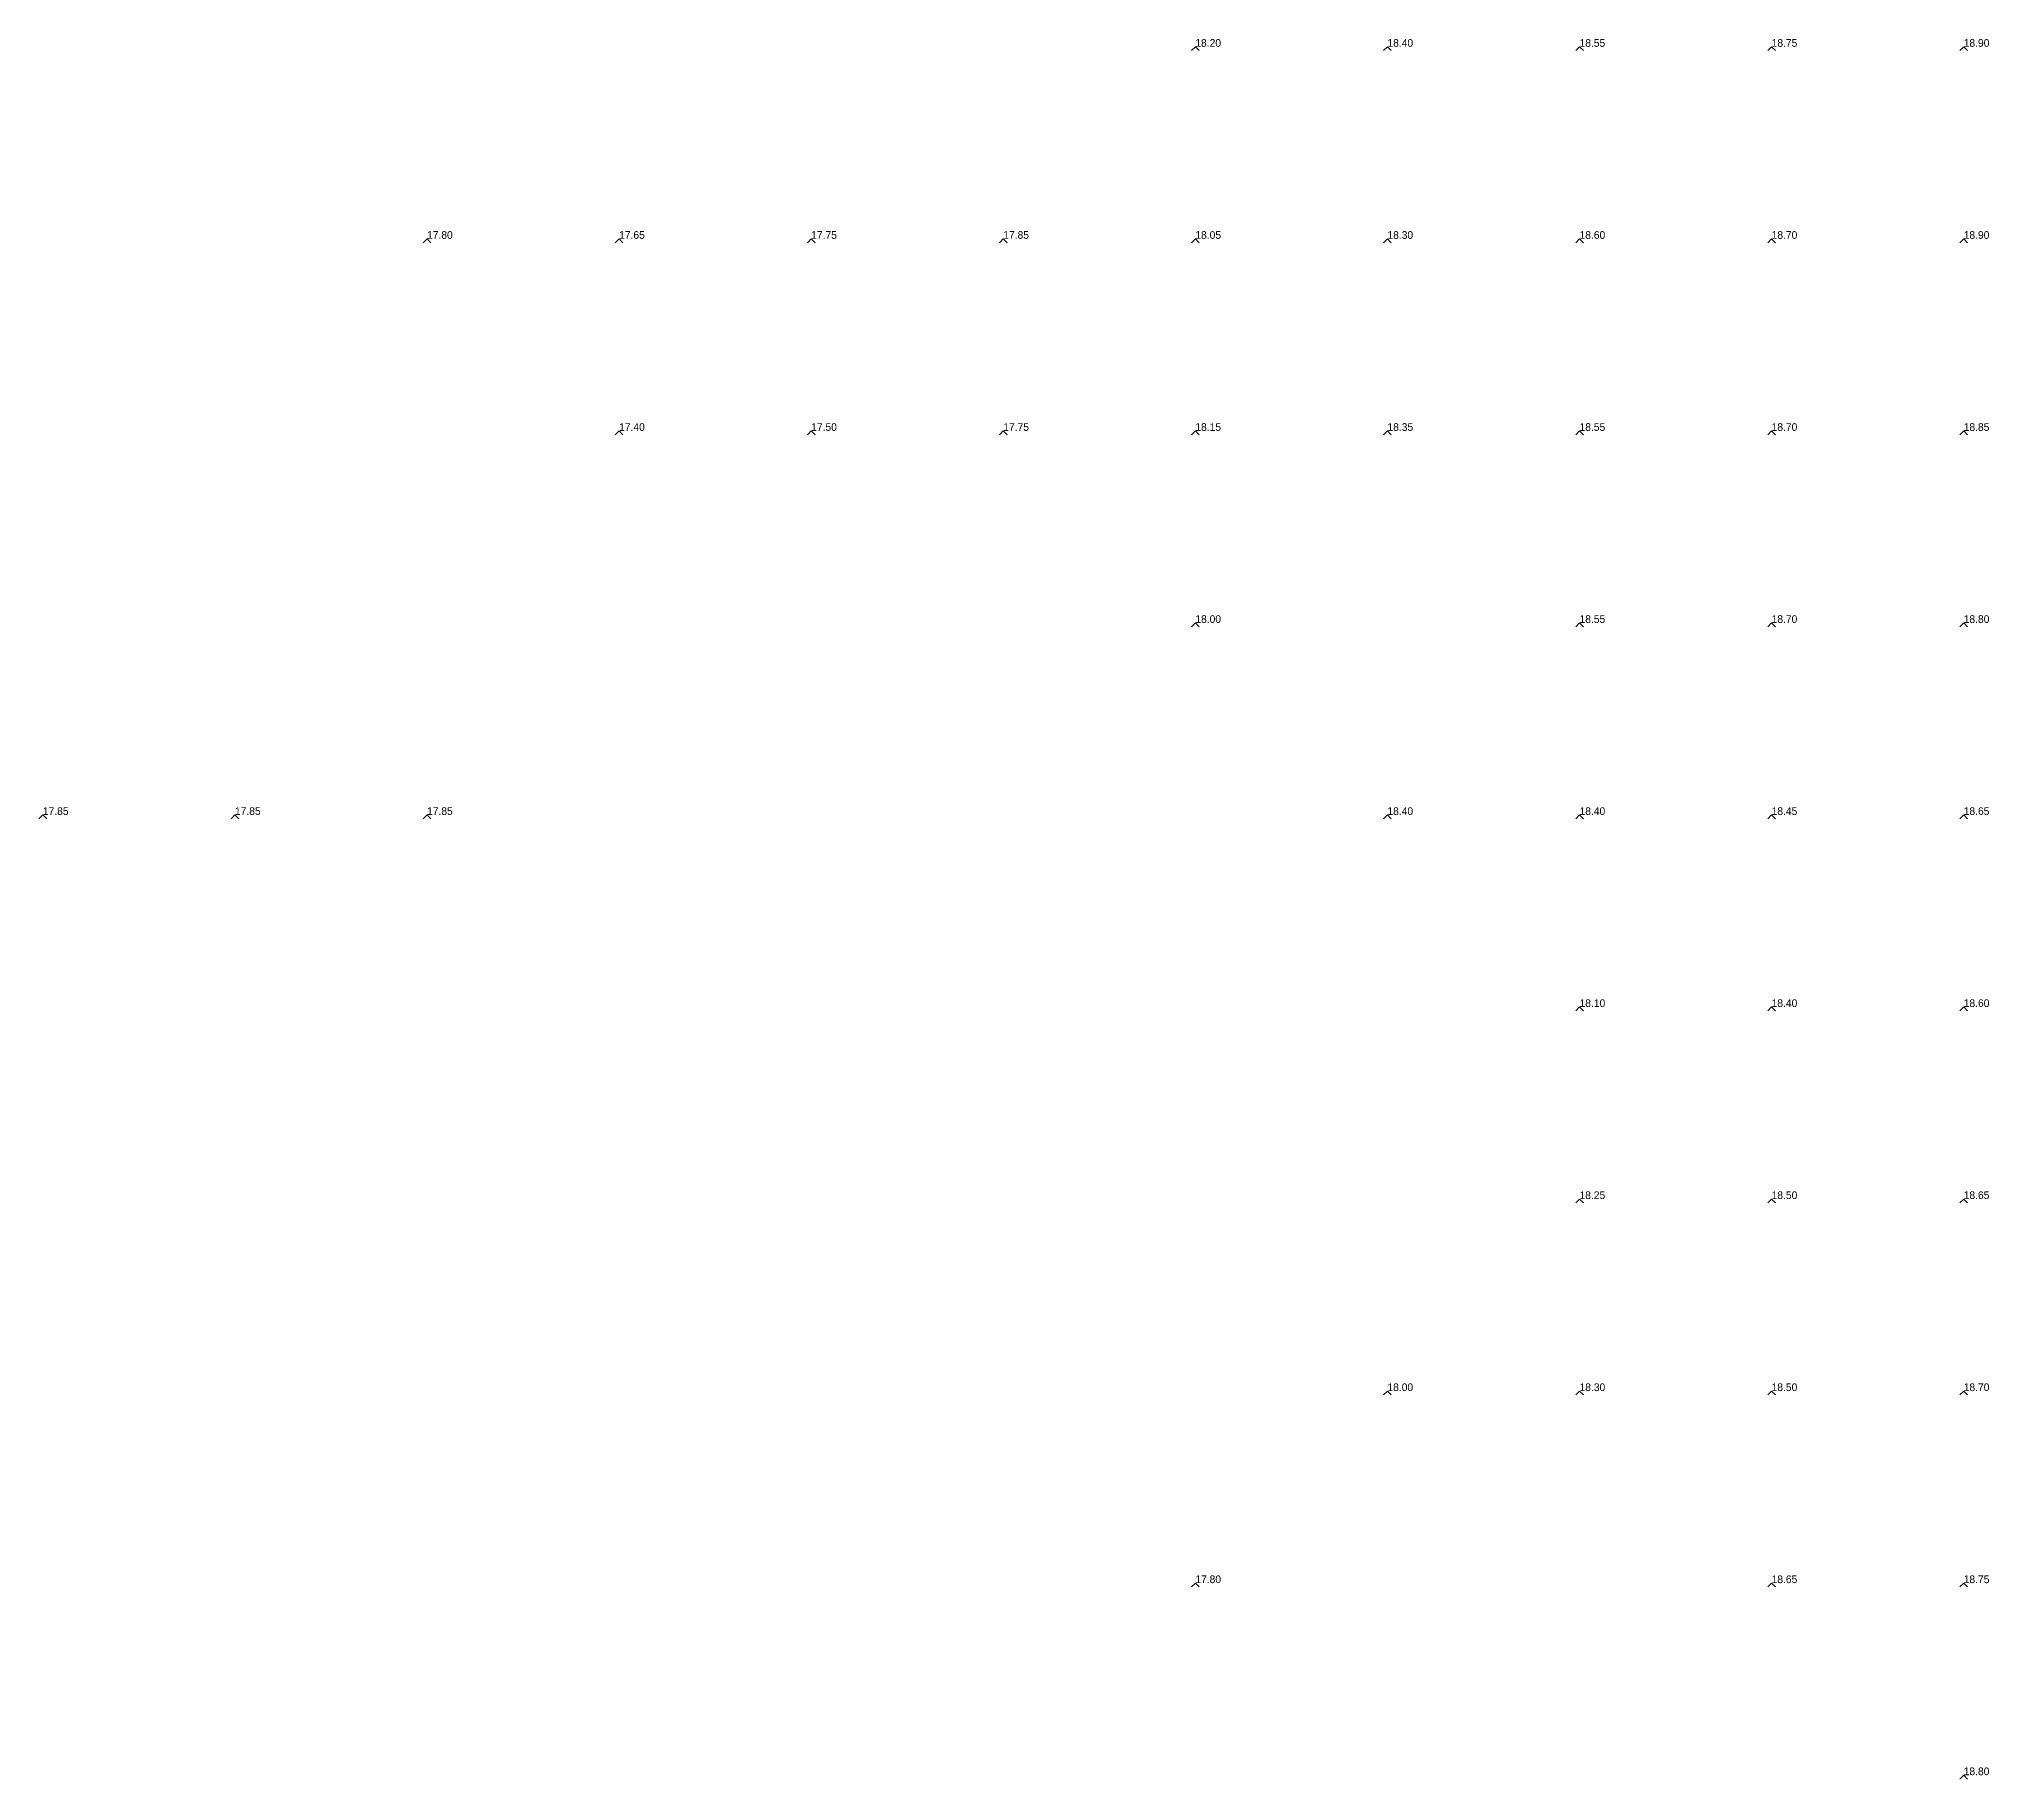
# Model space of a CAD drawing. Extents: x 570945 to 571083, y 5181392 to 5181597.
# Drawn here: x 570949.82 to 570975.2, y 5181494.08 to 5181516.73 of the extents above; entities that cross this region are included whole.
import ezdxf

# ---------------------------------------------------------------- set-up
doc = ezdxf.new("R2010")
doc.units = 0
doc.layers.add('Soundings', color=1, linetype='CONTINUOUS')

msp = doc.modelspace()

# ---------------------------------------------------------------- linework, layer by layer
at = {"layer": 'Soundings'}
for points in [[(570964.825, 5181516.575), (570964.875, 5181516.625), (570964.925, 5181516.575)], [(570967.325, 5181516.575), (570967.375, 5181516.625), (570967.425, 5181516.575)], [(570969.825, 5181516.575), (570969.875, 5181516.625), (570969.925, 5181516.575)], [(570972.325, 5181516.575), (570972.375, 5181516.625), (570972.425, 5181516.575)], [(570974.825, 5181516.575), (570974.875, 5181516.625), (570974.925, 5181516.575)], [(570954.825, 5181514.075), (570954.875, 5181514.125), (570954.925, 5181514.075)], [(570957.325, 5181514.075), (570957.375, 5181514.125), (570957.425, 5181514.075)], [(570959.825, 5181514.075), (570959.875, 5181514.125), (570959.925, 5181514.075)], [(570962.325, 5181514.075), (570962.375, 5181514.125), (570962.425, 5181514.075)], [(570964.825, 5181514.075), (570964.875, 5181514.125), (570964.925, 5181514.075)], [(570967.325, 5181514.075), (570967.375, 5181514.125), (570967.425, 5181514.075)], [(570969.825, 5181514.075), (570969.875, 5181514.125), (570969.925, 5181514.075)], [(570972.325, 5181514.075), (570972.375, 5181514.125), (570972.425, 5181514.075)], [(570974.825, 5181514.075), (570974.875, 5181514.125), (570974.925, 5181514.075)], [(570957.325, 5181511.575), (570957.375, 5181511.625), (570957.425, 5181511.575)], [(570959.825, 5181511.575), (570959.875, 5181511.625), (570959.925, 5181511.575)], [(570962.325, 5181511.575), (570962.375, 5181511.625), (570962.425, 5181511.575)], [(570964.825, 5181511.575), (570964.875, 5181511.625), (570964.925, 5181511.575)], [(570967.325, 5181511.575), (570967.375, 5181511.625), (570967.425, 5181511.575)], [(570969.825, 5181511.575), (570969.875, 5181511.625), (570969.925, 5181511.575)], [(570972.325, 5181511.575), (570972.375, 5181511.625), (570972.425, 5181511.575)], [(570974.825, 5181511.575), (570974.875, 5181511.625), (570974.925, 5181511.575)], [(570964.825, 5181509.075), (570964.875, 5181509.125), (570964.925, 5181509.075)], [(570969.825, 5181509.075), (570969.875, 5181509.125), (570969.925, 5181509.075)], [(570972.325, 5181509.075), (570972.375, 5181509.125), (570972.425, 5181509.075)], [(570974.825, 5181509.075), (570974.875, 5181509.125), (570974.925, 5181509.075)], [(570949.825, 5181506.575), (570949.875, 5181506.625), (570949.925, 5181506.575)], [(570952.325, 5181506.575), (570952.375, 5181506.625), (570952.425, 5181506.575)], [(570954.825, 5181506.575), (570954.875, 5181506.625), (570954.925, 5181506.575)], [(570967.325, 5181506.575), (570967.375, 5181506.625), (570967.425, 5181506.575)], [(570969.825, 5181506.575), (570969.875, 5181506.625), (570969.925, 5181506.575)], [(570972.325, 5181506.575), (570972.375, 5181506.625), (570972.425, 5181506.575)], [(570974.825, 5181506.575), (570974.875, 5181506.625), (570974.925, 5181506.575)], [(570969.825, 5181504.075), (570969.875, 5181504.125), (570969.925, 5181504.075)], [(570972.325, 5181504.075), (570972.375, 5181504.125), (570972.425, 5181504.075)], [(570974.825, 5181504.075), (570974.875, 5181504.125), (570974.925, 5181504.075)], [(570969.825, 5181501.575), (570969.875, 5181501.625), (570969.925, 5181501.575)], [(570972.325, 5181501.575), (570972.375, 5181501.625), (570972.425, 5181501.575)], [(570974.825, 5181501.575), (570974.875, 5181501.625), (570974.925, 5181501.575)], [(570967.325, 5181499.075), (570967.375, 5181499.125), (570967.425, 5181499.075)], [(570969.825, 5181499.075), (570969.875, 5181499.125), (570969.925, 5181499.075)], [(570972.325, 5181499.075), (570972.375, 5181499.125), (570972.425, 5181499.075)], [(570974.825, 5181499.075), (570974.875, 5181499.125), (570974.925, 5181499.075)], [(570964.825, 5181496.575), (570964.875, 5181496.625), (570964.925, 5181496.575)], [(570972.325, 5181496.575), (570972.375, 5181496.625), (570972.425, 5181496.575)], [(570974.825, 5181496.575), (570974.875, 5181496.625), (570974.925, 5181496.575)], [(570974.825, 5181494.075), (570974.875, 5181494.125), (570974.925, 5181494.075)]]:
    msp.add_lwpolyline(points, dxfattribs=at)

# ---------------------------------------------------------------- texts
for s, p in [('18.20', (570964.875, 5181516.625, 18.2)), ('18.40', (570967.375, 5181516.625, 18.4)), ('18.55', (570969.875, 5181516.625, 18.55)), ('18.75', (570972.375, 5181516.625, 18.75)), ('18.90', (570974.875, 5181516.625, 18.9)), ('17.80', (570954.875, 5181514.125, 17.8)), ('17.65', (570957.375, 5181514.125, 17.65)), ('17.75', (570959.875, 5181514.125, 17.75)), ('17.85', (570962.375, 5181514.125, 17.85)), ('18.05', (570964.875, 5181514.125, 18.05)), ('18.30', (570967.375, 5181514.125, 18.3)), ('18.60', (570969.875, 5181514.125, 18.6)), ('18.70', (570972.375, 5181514.125, 18.7)), ('18.90', (570974.875, 5181514.125, 18.9)), ('17.40', (570957.375, 5181511.625, 17.4)), ('17.50', (570959.875, 5181511.625, 17.5)), ('17.75', (570962.375, 5181511.625, 17.75)), ('18.15', (570964.875, 5181511.625, 18.15)), ('18.35', (570967.375, 5181511.625, 18.35)), ('18.55', (570969.875, 5181511.625, 18.55)), ('18.70', (570972.375, 5181511.625, 18.7)), ('18.85', (570974.875, 5181511.625, 18.85)), ('18.00', (570964.875, 5181509.125, 18)), ('18.55', (570969.875, 5181509.125, 18.55)), ('18.70', (570972.375, 5181509.125, 18.7)), ('18.80', (570974.875, 5181509.125, 18.8)), ('17.85', (570949.875, 5181506.625, 17.85)), ('17.85', (570952.375, 5181506.625, 17.85)), ('17.85', (570954.875, 5181506.625, 17.85)), ('18.40', (570967.375, 5181506.625, 18.4)), ('18.40', (570969.875, 5181506.625, 18.4)), ('18.45', (570972.375, 5181506.625, 18.45)), ('18.65', (570974.875, 5181506.625, 18.65)), ('18.10', (570969.875, 5181504.125, 18.1)), ('18.40', (570972.375, 5181504.125, 18.4)), ('18.60', (570974.875, 5181504.125, 18.6)), ('18.25', (570969.875, 5181501.625, 18.25)), ('18.50', (570972.375, 5181501.625, 18.5)), ('18.65', (570974.875, 5181501.625, 18.65)), ('18.00', (570967.375, 5181499.125, 18)), ('18.30', (570969.875, 5181499.125, 18.3)), ('18.50', (570972.375, 5181499.125, 18.5)), ('18.70', (570974.875, 5181499.125, 18.7)), ('17.80', (570964.875, 5181496.625, 17.8)), ('18.65', (570972.375, 5181496.625, 18.65)), ('18.75', (570974.875, 5181496.625, 18.75)), ('18.80', (570974.875, 5181494.125, 18.8))]:
    msp.add_text(s, height=0.1, dxfattribs=at).set_placement(p)

doc.saveas('drawing.dxf')
